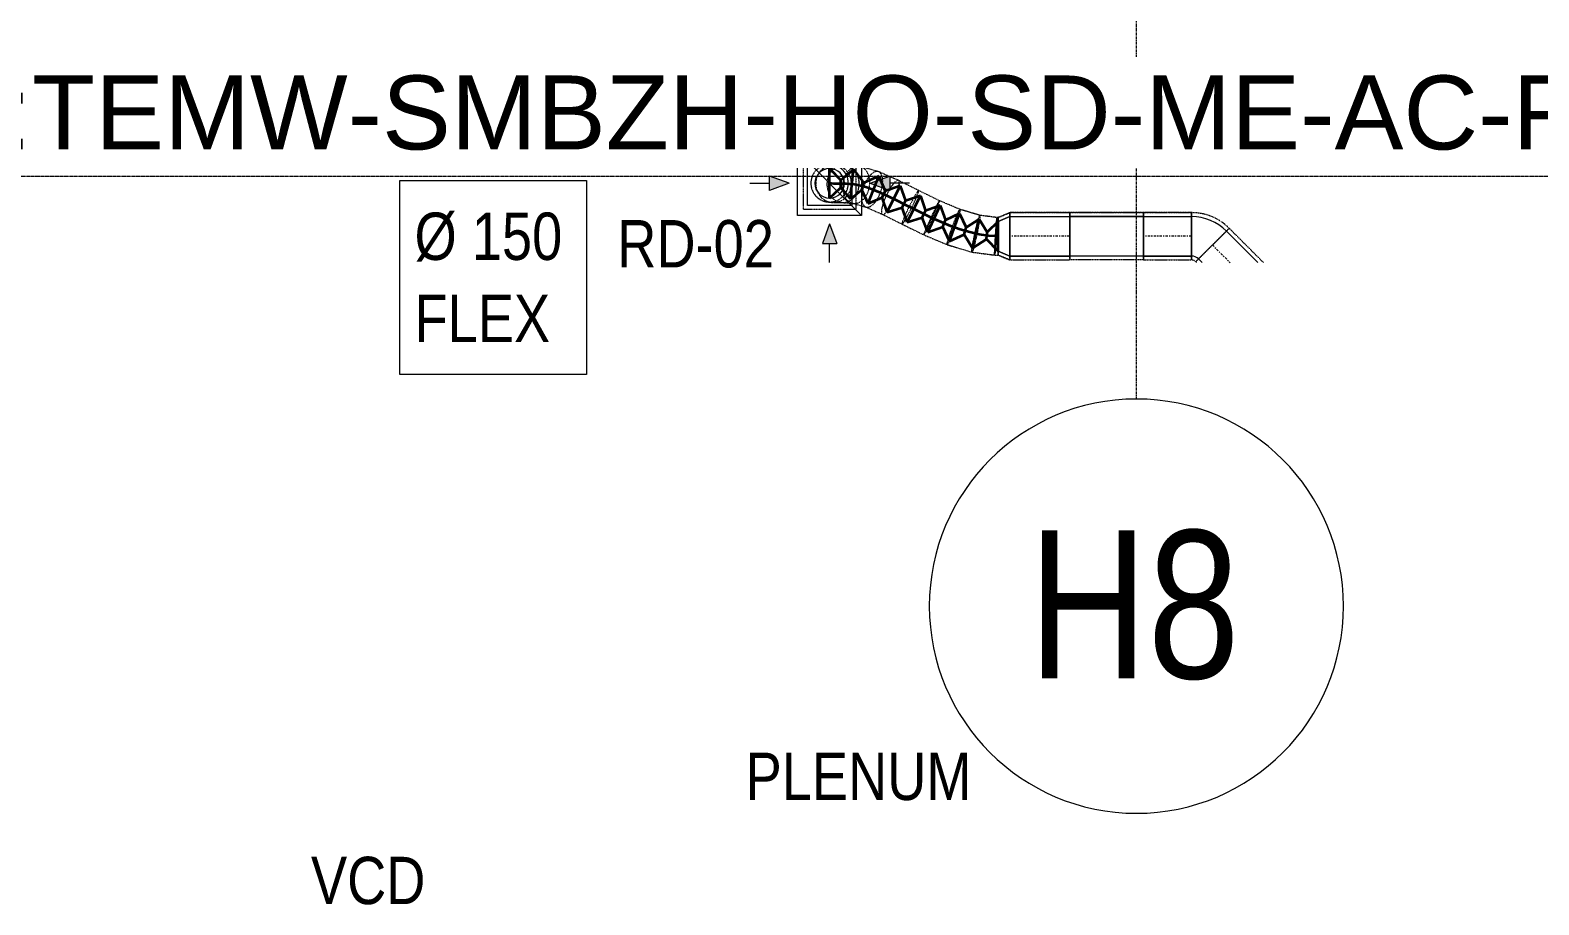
# Model space of a CAD drawing. Header units: inches. Extents: x -83664 to 20107, y -47222 to 19398.
# Drawn here: x -14582 to -6932, y -46668 to -42234 of the extents above; entities that cross this region are included whole.
import ezdxf

# ---------------------------------------------------------------- set-up
doc = ezdxf.new("R2010")
doc.units = ezdxf.units.IN
doc.header["$MEASUREMENT"] = 0
for name, pattern in [('AE7-LP-CENTER', [5.45, 3, -0.6, 1.25, -0.6]), ('Center', [29.999999, 12, -6, 6, -6]), ('Grid Line', [22.225, 12.7, -3.175, 3.175, -3.175]), ('Hidden 0_50', [1.0584, 0.5292, -0.5292])]:
    doc.linetypes.add(name, pattern=pattern)
for name, color, linetype, lineweight, true_color in [('A-ANNO-MATC', 1, 'AE7-LP-CENTER', 9, 0xff0000), ('G-ANNO-SYMB', 7, 'Continuous', 9, 0x0091c9), ('M-HVAC-DUCT', 7, 'Continuous', 9, 0xffe97f), ('M-HVAC-DUCT-PATT', 7, 'Continuous', 35, 0x007f00)]:
    doc.layers.add(name, color=color, linetype=linetype, lineweight=lineweight, true_color=true_color)
for name, color, linetype, lineweight in [('A-DETL-GENF', 7, 'Continuous', 9), ('G-ANNO-TEXT', 7, 'Continuous', 9), ('M-HVAC-CDFF', 7, 'Continuous', 9), ('M-HVAC-DUCT-CNTR', 7, 'Center', 9), ('S-GRID', 7, 'Continuous', 9), ('S-GRID-IDEN', 7, 'Continuous', 9)]:
    doc.layers.add(name, color=color, linetype=linetype, lineweight=lineweight)
doc.styles.add('Arial Narrow_21', font='ARIALN.TTF', dxfattribs={"height": 240})
doc.styles.add('Arial_10', font='arial.ttf', dxfattribs={"width": 0.8, "height": 750})
doc.styles.add('Arial_11', font='arial.ttf', dxfattribs={"height": 375})

# ---------------------------------------------------------------- blocks, each defined once
blk = doc.blocks.new('M_Rectangular Elbow - Radius - 0_75 W-7332031-FIRST FLOOR AC CONDITIONING LAYOUT - PART A')
at = {"layer": 'M-HVAC-DUCT', "color": 6, "true_color": 0xff00ff}
for p, q in [((-62.1, 100), (-62.1, -100)), ((-62.1, -100), (-62.1, 100)), ((-26.8, 114.6), (114.6, -26.8)), ((114.6, -26.8), (-26.8, 114.6))]:
    blk.add_line(p, q, dxfattribs=at)
for radius in [50, 50, 250, 250]:
    blk.add_arc((-62.1, 150), radius, 270, 315, dxfattribs=at)
blk = doc.blocks.new('GCE-AT-Return Air Rectangular Diffuser - 225x225-V51-FIRST FLOOR AC CONDITIONING LAYOUT - PART A')
at = {"layer": 'A-DETL-GENF', "true_color": 0xff00ff}
for points in [[(0, 205), (36.4, 305), (-36.4, 305)], [(-305, -36.4), (-205, 0), (-305, 36.4)], [(305, -36.4), (305, 36.4), (205, 0)], [(36.4, -305), (0, -205), (-36.4, -305)]]:
    blk.add_hatch(color=6, dxfattribs=at).paths.add_polyline_path(points)
at = {"layer": 'A-DETL-GENF', "color": 6, "true_color": 0xff00ff}
for p, q in [((0, 405), (0, 305)), ((0, 205), (-36.4, 305)), ((-36.4, 305), (36.4, 305)), ((0, 205), (36.4, 305)), ((-162.5, 162.5), (162.5, 162.5)), ((-162.5, -162.5), (-162.5, 162.5)), ((-162.5, 162.5), (162.5, -162.5)), ((162.5, 162.5), (162.5, -162.5)), ((-205, 0), (-305, 36.4)), ((-305, -36.4), (-305, 36.4)), ((205, 0), (305, 36.4)), ((305, 36.4), (305, -36.4)), ((405, 0), (305, 0)), ((-405, 0), (-305, 0)), ((-205, 0), (-305, -36.4)), ((205, 0), (305, -36.4)), ((162.5, -162.5), (-162.5, -162.5)), ((0, -205), (-36.4, -305)), ((0, -205), (36.4, -305)), ((-36.4, -305), (36.4, -305)), ((0, -401.8), (0, -305))]:
    blk.add_line(p, q, dxfattribs=at)
blk = doc.blocks.new('M_Rectangular to Round Transition - Angle - 45 Degree-7597623-FIRST FLOOR AC CONDITIONING LAYOUT - PART A')
at = {"layer": 'M-HVAC-DUCT', "color": 6, "true_color": 0xff00ff}
for p, q in [((128193.7, 55474.5), (128418.7, 55474.5)), ((128193.7, 55249.5), (128193.7, 55474.5)), ((128418.7, 55474.5), (128418.7, 55249.5)), ((128418.7, 55249.5), (128193.7, 55249.5))]:
    blk.add_line(p, q, dxfattribs=at)
for start, end in [(90, 180), (0, 90), (180, 270), (270, 0)]:
    blk.add_arc((128306.2, 55362), 75, start, end, dxfattribs=at)
blk = doc.blocks.new('M_Rectangular Transition - Length - Standard-9204758-FIRST FLOOR AC CONDITIONING LAYOUT - PART A')
at = {"layer": 'M-HVAC-DUCT', "color": 6, "true_color": 0xff00ff}
for p, q in [((0, 100), (0, -100)), ((0, 100), (375, 100)), ((0, 100), (375, 100)), ((0, -100), (0, 100)), ((375, -100), (375, 100)), ((375, 100), (375, -100)), ((0, -100), (375, -100)), ((375, -100), (0, -100))]:
    blk.add_line(p, q, dxfattribs=at)
blk = doc.blocks.new('M_Rectangular to Round Transition - Angle - 45 Degree-7692170-FIRST FLOOR AC CONDITIONING LAYOUT - PART A')
at = {"layer": 'M-HVAC-DUCT', "color": 6, "true_color": 0xff00ff}
for p, q in [((0, 100), (60.4, 75)), ((60.4, 75), (0, 100)), ((0, 100), (0, -100)), ((0, -100), (0, 100)), ((60.4, 0), (60.4, 75)), ((60.4, 0), (60.4, 75)), ((60.4, -75), (60.4, 0)), ((60.4, -75), (60.4, 0)), ((0, -100), (60.4, -75)), ((60.4, -75), (0, -100))]:
    blk.add_line(p, q, dxfattribs=at)
blk = doc.blocks.new('TEMW-SMBZ-HO-BM-HVAC-00002_rvt-1-FIRST FLOOR AC CONDITIONING LAYOUT - PART A')
at = {"layer": 'M-HVAC-DUCT', "color": 6, "linetype": 'Hidden 0_50', "true_color": 0xff00ff}
for p, q in [((140796.2, 55229.5), (140796.2, 55494.5)), ((140796.2, 55494.5), (141061.2, 55494.5)), ((141061.2, 55494.5), (141061.2, 55229.5)), ((140958.3, 55454.4), (140938.7, 55456.5)), ((140999, 55454.3), (140950.4, 55454.9)), ((141075.3, 55448.9), (141003.1, 55454.1)), ((141175.5, 55421.4), (141085.1, 55447.2)), ((141277.1, 55376.8), (141178.2, 55420.4)), ((141380.1, 55325.4), (141277.3, 55376.7)), ((141485.1, 55274), (141380.1, 55325.4)), ((140918.8, 55267.6), (140939.2, 55265.4)), ((140947.1, 55264.9), (140995.1, 55264.3)), ((140991, 55264.5), (141052, 55260.1)), ((141042.2, 55261.8), (141113.6, 55241.5)), ((141110.9, 55242.4), (141196.5, 55204.7)), ((141589.6, 55229.8), (141485.1, 55274)), ((141061.2, 55229.5), (140796.2, 55229.5)), ((141196.3, 55204.8), (141295.9, 55155.1)), ((141690.4, 55199.6), (141589.6, 55229.8)), ((141777.9, 55188.3), (141690.4, 55199.6)), ((141782.8, 55188.3), (141777.9, 55188.3)), ((141843.1, 55213.3), (141782.8, 55188.3)), ((141782.8, 55188.3), (141843.1, 55213.3)), ((141782.8, 54998.3), (141782.8, 55188.3)), ((141782.8, 54998.3), (141782.8, 55188.3)), ((141782.8, 55188.3), (141782.8, 55093.3)), ((141782.8, 55188.3), (141782.8, 55093.3)), ((141843.1, 55213.3), (141843.1, 54973.3)), ((141843.1, 54973.3), (141843.1, 55213.3)), ((142146, 55213.3), (141843.1, 55213.3)), ((141843.1, 55213.3), (142146, 55213.3)), ((141843.1, 55213.3), (141843.1, 54973.3)), ((141843.1, 54973.3), (141843.1, 55213.3)), ((142146, 55213.3), (142146, 54973.3)), ((142146, 54973.3), (142146, 55213.3)), ((142521, 55213.3), (142146, 55213.3)), ((142146, 55213.3), (142521, 55213.3)), ((142146, 55213.3), (142146, 54973.3)), ((142146, 54973.3), (142146, 55213.3)), ((142521, 55213.3), (142521, 54973.3)), ((142521, 54973.3), (142521, 55213.3)), ((142764, 55213.3), (142521, 55213.3)), ((142521, 55213.3), (142764, 55213.3)), ((142521, 54973.3), (142521, 55213.3)), ((142521, 55213.3), (142521, 54973.3)), ((142764, 55213.3), (142764, 54973.3)), ((142764, 54973.3), (142764, 55213.3)), ((142764, 55213.3), (142764, 54973.3)), ((142764, 54973.3), (142764, 55213.3)), ((141295.9, 55155.1), (141406.3, 55101)), ((141406.3, 55101), (141525.1, 55050.8)), ((141782.8, 55093.3), (141782.8, 54998.3)), ((141782.8, 55093.3), (141782.8, 54998.3)), ((142785.2, 54964.5), (142954.9, 55134.2)), ((142954.9, 55134.2), (142785.2, 54964.5)), ((142785.2, 54964.5), (142954.9, 55134.2)), ((142954.9, 55134.2), (142785.2, 54964.5)), ((143128.9, 54960.2), (142954.9, 55134.2)), ((143128.9, 54960.2), (142954.9, 55134.2)), ((141525.2, 55050.8), (141650.7, 55013.1)), ((141650.7, 55013.1), (141765.7, 54998.3)), ((141765.7, 54998.3), (141782.8, 54998.3)), ((141843.1, 54973.3), (141782.8, 54998.3)), ((141782.8, 54998.3), (141843.1, 54973.3)), ((141843.1, 54973.3), (142146, 54973.3)), ((141843.1, 54973.3), (142146, 54973.3)), ((142521, 54973.3), (142146, 54973.3)), ((142521, 54973.3), (142146, 54973.3)), ((142521, 54973.3), (142764, 54973.3)), ((142521, 54973.3), (142764, 54973.3)), ((142785.2, 54964.5), (142789.5, 54960.2)), ((142789.5, 54960.2), (142785.2, 54964.5))]:
    blk.add_line(p, q, dxfattribs=at)
at = {"layer": 'M-HVAC-DUCT', "color": 6, "true_color": 0xff00ff}
for p, q in [((141843.1, 54993.3), (141843.1, 55193.3)), ((141843.1, 55193.3), (141843.1, 54993.3)), ((141843.1, 55193.3), (142146, 55193.3)), ((141843.1, 55193.3), (142146, 55193.3)), ((142146, 54993.3), (142146, 55193.3)), ((142146, 55193.3), (142146, 54993.3)), ((142521, 54993.3), (142521, 55193.3)), ((142521, 55193.3), (142521, 54993.3)), ((142521, 55193.3), (142764, 55193.3)), ((142521, 55193.3), (142764, 55193.3)), ((142764, 54993.3), (142764, 55193.3)), ((142764, 55193.3), (142764, 54993.3)), ((142940.7, 55120.1), (142799.3, 54978.7)), ((142799.3, 54978.7), (142940.7, 55120.1)), ((142940.7, 55120.1), (143100.6, 54960.2)), ((143100.6, 54960.2), (142940.7, 55120.1)), ((142146, 54993.3), (141843.1, 54993.3)), ((141843.1, 54993.3), (142146, 54993.3)), ((142764, 54993.3), (142521, 54993.3)), ((142521, 54993.3), (142764, 54993.3)), ((142817.8, 54960.2), (142799.3, 54978.7)), ((142817.8, 54960.2), (142799.3, 54978.7))]:
    blk.add_line(p, q, dxfattribs=at)
at = {"layer": 'M-HVAC-DUCT', "color": 6, "linetype": 'Hidden 0_50', "true_color": 0xff00ff}
for centre, radius, start, end in [((140928.7, 55362), 95, 72.22011, 252.22011), ((140928.7, 55362), 95, 90, 180), ((140928.7, 55362), 95, 252.22011, 72.22011), ((140928.7, 55362), 95, 0, 90), ((140928.7, 55362), 95, 180, 270), ((140928.7, 55362), 95, 270, 0), ((142764, 54943.3), 270, 45, 90), ((142764, 54943.3), 270, 45, 90), ((142764, 54943.3), 30, 45, 90), ((142764, 54943.3), 30, 45, 90)]:
    blk.add_arc(centre, radius, start, end, dxfattribs=at)
for points in [[(140957.7, 55452.5), (140949.8, 55455), (140933.4, 55458), (140908.4, 55455.9), (140884.8, 55447.5), (140864.2, 55433.2), (140847.9, 55414.1), (140837.2, 55391.4), (140832.7, 55366.7), (140834.8, 55341.7), (140843.3, 55318.1), (140857.6, 55297.5), (140876.7, 55281.2), (140891.8, 55274.1), (140899.7, 55271.6)], [(140976.5, 55450.5), (140969, 55453), (140953.3, 55455.9), (140929.5, 55453.7), (140907, 55445.1), (140887.3, 55430.8), (140871.8, 55411.5), (140861.6, 55388.8), (140857.3, 55364.1), (140859.3, 55339.1), (140867.3, 55315.5), (140880.9, 55295), (140899.1, 55278.9), (140913.5, 55271.8), (140921.1, 55269.3)], [(140899.7, 55271.6), (140907.6, 55269), (140924.1, 55266.1), (140949.1, 55268.1), (140972.7, 55276.6), (140993.3, 55290.9), (141009.5, 55310), (141020.2, 55332.7), (141024.7, 55357.4), (141022.6, 55382.4), (141014.2, 55406), (140999.9, 55426.6), (140980.8, 55442.8), (140965.6, 55450), (140957.7, 55452.5)], [(141022.6, 55449.9), (141015.8, 55452.4), (141001.6, 55455.3), (140980.1, 55453.1), (140959.7, 55444.5), (140941.8, 55430), (140927.7, 55410.8), (140918.4, 55388.1), (140914.4, 55363.4), (140916, 55338.4), (140923.2, 55314.8), (140935.4, 55294.3), (140951.8, 55278.2), (140964.8, 55271.1), (140971.6, 55268.7)], [(140921.1, 55269.3), (140928.6, 55266.8), (140944.3, 55263.9), (140968.1, 55266.1), (140990.6, 55274.7), (141010.3, 55289.1), (141025.7, 55308.3), (141035.9, 55331), (141040.2, 55355.7), (141038.3, 55380.7), (141030.2, 55404.3), (141016.6, 55424.8), (140998.4, 55441), (140984, 55448), (140976.5, 55450.5)], [(140971.6, 55268.7), (140978.4, 55266.2), (140992.5, 55263.3), (141014.1, 55265.5), (141034.5, 55274.1), (141052.3, 55288.5), (141066.4, 55307.8), (141075.7, 55330.5), (141079.7, 55355.2), (141078.1, 55380.2), (141070.9, 55403.8), (141058.7, 55424.3), (141042.3, 55440.4), (141029.4, 55447.4), (141022.6, 55449.9)], [(141091.2, 55445), (141085.7, 55447.4), (141074.1, 55450.1), (141056, 55447.6), (141038.4, 55438.8), (141022.5, 55424.3), (141009.4, 55405), (141000, 55382.2), (140995, 55357.6), (140994.6, 55332.8), (140998.9, 55309.4), (141007.7, 55289.1), (141020.3, 55273.3), (141030.6, 55266.4), (141036.1, 55264)], [(141036.1, 55264), (141041.6, 55261.6), (141053.2, 55259), (141071.3, 55261.4), (141088.9, 55270.2), (141104.8, 55284.8), (141117.9, 55304.1), (141127.3, 55326.8), (141132.3, 55351.5), (141132.7, 55376.3), (141128.3, 55399.7), (141119.6, 55419.9), (141107, 55435.8), (141096.7, 55442.6), (141091.2, 55445)], [(141179.5, 55419.8), (141175.9, 55421.6), (141168.1, 55423.2), (141154.8, 55419.4), (141140.7, 55409.6), (141127, 55394.4), (141114.4, 55375), (141103.8, 55352.6), (141096.1, 55328.7), (141091.6, 55305), (141090.8, 55283.2), (141093.6, 55264.6), (141099.9, 55250.5), (141106.1, 55244.9), (141109.6, 55243)], [(141109.6, 55243), (141113.1, 55241.2), (141120.9, 55239.6), (141134.3, 55243.4), (141148.3, 55253.3), (141162.1, 55268.4), (141174.7, 55287.9), (141185.2, 55310.3), (141193, 55334.1), (141197.4, 55357.8), (141198.3, 55379.7), (141195.5, 55398.3), (141189.2, 55412.3), (141183, 55418), (141179.5, 55419.8)], [(141277.7, 55376.5), (141276, 55377.5), (141271.7, 55377.6), (141262.9, 55371.8), (141252.2, 55360.5), (141240.6, 55344.4), (141228.6, 55324.6), (141217.3, 55302.6), (141207.2, 55279.7), (141199.2, 55257.6), (141193.8, 55237.8), (141191.2, 55221.6), (141191.8, 55210), (141194.2, 55206), (141195.9, 55205)], [(141195.9, 55205), (141197.6, 55204), (141201.9, 55203.9), (141210.8, 55209.7), (141221.4, 55221.1), (141233.1, 55237.1), (141245, 55256.9), (141256.4, 55278.9), (141266.4, 55301.8), (141274.4, 55323.9), (141279.9, 55343.7), (141282.4, 55360), (141281.8, 55371.5), (141279.4, 55375.5), (141277.7, 55376.5)], [(141380.3, 55325.3), (141379.8, 55325.7), (141377.9, 55324.6), (141372.3, 55317.2), (141364.3, 55304.5), (141354.6, 55287.4), (141343.8, 55267.1), (141332.5, 55245), (141321.7, 55222.6), (141311.9, 55201.4), (141304, 55182.8), (141298.3, 55168.1), (141295.4, 55158.3), (141295.3, 55155.6), (141295.8, 55155.1)], [(141295.8, 55155.1), (141296.3, 55154.7), (141298.2, 55155.9), (141303.8, 55163.3), (141311.7, 55176), (141321.5, 55193), (141332.3, 55213.3), (141343.5, 55235.4), (141354.4, 55257.8), (141364.2, 55279.1), (141372.1, 55297.7), (141377.8, 55312.3), (141380.7, 55322.1), (141380.7, 55324.9), (141380.3, 55325.3)], [(141485.1, 55274), (141485.1, 55274), (141485.1, 55274), (141485.1, 55274)], [(141525.2, 55050.8), (141524.7, 55050.8), (141524.4, 55053), (141526.1, 55062.2), (141530, 55076.8), (141535.8, 55095.6), (141543, 55117.5), (141551.2, 55141), (141559.8, 55164.4), (141568.3, 55186.2), (141576, 55204.8), (141582.4, 55219.1), (141587.2, 55228), (141589, 55229.9), (141589.5, 55229.9)], [(141589.5, 55229.9), (141590.1, 55229.8), (141590.4, 55227.6), (141588.6, 55218.4), (141584.7, 55203.9), (141579, 55185), (141571.8, 55163.1), (141563.6, 55139.7), (141554.9, 55116.2), (141546.5, 55094.5), (141538.8, 55075.8), (141532.3, 55061.6), (141527.6, 55052.7), (141525.8, 55050.7), (141525.2, 55050.8)], [(141650.7, 55013.1), (141650.3, 55013.2), (141649.8, 55015.4), (141650.5, 55024.9), (141652.5, 55040), (141655.8, 55059.6), (141660.1, 55082.4), (141665.1, 55106.8), (141670.5, 55131.2), (141675.9, 55153.9), (141680.9, 55173.4), (141685.2, 55188.3), (141688.5, 55197.6), (141689.9, 55199.6), (141690.4, 55199.6)], [(141690.4, 55199.6), (141690.8, 55199.6), (141691.3, 55197.3), (141690.6, 55187.8), (141688.6, 55172.7), (141685.3, 55153.1), (141681, 55130.3), (141676, 55105.9), (141670.6, 55081.5), (141665.2, 55058.8), (141660.2, 55039.4), (141655.9, 55024.5), (141652.6, 55015.2), (141651.2, 55013.1), (141650.7, 55013.1)], [(141765.7, 54998.3), (141765.6, 54998.3), (141765.4, 55000.5), (141765.5, 55010.1), (141766.1, 55025.4), (141767, 55045.3), (141768.3, 55068.5), (141769.8, 55093.3), (141771.5, 55118.2), (141773.2, 55141.4), (141774.8, 55161.3), (141776.2, 55176.5), (141777.2, 55186.1), (141777.7, 55188.3), (141777.9, 55188.3)], [(141777.9, 55188.3), (141778.1, 55188.3), (141778.3, 55186.1), (141778.1, 55176.5), (141777.6, 55161.3), (141776.6, 55141.4), (141775.3, 55118.2), (141773.8, 55093.3), (141772.1, 55068.5), (141770.4, 55045.3), (141768.9, 55025.4), (141767.5, 55010.1), (141766.4, 55000.5), (141765.9, 54998.3), (141765.7, 54998.3)], [(141406.4, 55101), (141406.3, 55101), (141406.3, 55101), (141406.3, 55101)]]:
    blk.add_open_spline(points, degree=3, dxfattribs=at)
for points in [[(141406.3, 55101), (141406.2, 55101.1), (141406.7, 55103), (141409.9, 55111.3), (141415.7, 55125.1), (141423.5, 55143.1), (141432.8, 55164.1), (141443.1, 55186.7), (141453.5, 55209.4), (141463.3, 55230.5), (141472, 55248.8), (141478.9, 55262.9), (141483.5, 55271.8), (141484.9, 55273.9), (141485.1, 55274)], [(141485.1, 55274), (141485.3, 55273.9), (141484.8, 55272), (141481.5, 55263.7), (141475.7, 55249.9), (141467.9, 55232), (141458.6, 55210.9), (141448.4, 55188.3), (141438, 55165.7), (141428.1, 55144.5), (141419.4, 55126.2), (141412.6, 55112.2), (141407.9, 55103.2), (141406.6, 55101.1), (141406.4, 55101)]]:
    blk.add_open_spline(points, degree=3, knots=[0.0063133, 0.0063133, 0.0063133, 0.0063133, 0.0833333, 0.1666667, 0.25, 0.3333333, 0.4166667, 0.5, 0.5833333, 0.6666667, 0.75, 0.8333333, 0.9166667, 1, 1, 1, 1], dxfattribs=at)
at = {"layer": 'M-HVAC-DUCT-CNTR', "color": 6, "true_color": 0xff00ff}
for p, q in [((142146, 55093.3), (141843.1, 55093.3)), ((142764, 55093.3), (142521, 55093.3)), ((142870, 55049.4), (142959.2, 54960.2))]:
    blk.add_line(p, q, dxfattribs=at)
at = {"layer": 'M-HVAC-DUCT-CNTR', "color": 6, "linetype": 'Continuous', "lineweight": 35, "true_color": 0xff00ff}
blk.add_open_spline([(141782.8, 55093.3), (141531.5, 55093.3), (141179.1, 55373.1), (140962.7, 55356.4), (140928.7, 55362), (140928.7, 55362)], degree=3, knots=[0, 0, 0, 0, 2.47351, 3.138982, 3.639071, 3.639071, 3.639071, 3.639071], dxfattribs=at)
at = {"layer": 'M-HVAC-DUCT-PATT', "color": 6, "true_color": 0xff00ff}
for p, q in [((140928.7, 55287), (140928.7, 55437)), ((140928.7, 55437), (140985.6, 55377.2)), ((141049.1, 55432), (140985.6, 55377.2)), ((141034.6, 55282.7), (141049.1, 55432)), ((141034.6, 55282.7), (141049.1, 55432)), ((141049.1, 55432), (141102.6, 55364.3)), ((141178.4, 55398.7), (141102.6, 55364.3)), ((141123.7, 55259.1), (141178.4, 55398.7)), ((141123.7, 55259.1), (141178.4, 55398.7)), ((141178.4, 55398.7), (141211, 55322.8)), ((140928.7, 55287), (140985.9, 55340.5)), ((140985.9, 55340.5), (140985.6, 55377.2)), ((141034.6, 55282.7), (140985.9, 55340.5)), ((141034.6, 55282.7), (141092.8, 55328.9)), ((141092.8, 55328.9), (141102.6, 55364.3)), ((141123.7, 55259.1), (141092.8, 55328.9)), ((141195.7, 55289.4), (141211, 55322.8)), ((141287.3, 55349.6), (141211, 55322.8)), ((141221.2, 55215), (141287.3, 55349.6)), ((141221.2, 55215), (141287.3, 55349.6)), ((141287.3, 55349.6), (141313.3, 55272.9)), ((141123.7, 55259.1), (141195.7, 55289.4)), ((141221.2, 55215), (141195.7, 55289.4)), ((141221.2, 55215), (141296.8, 55240.1)), ((141296.8, 55240.1), (141313.3, 55272.9)), ((141321.8, 55164.4), (141296.8, 55240.1)), ((141389.1, 55298.5), (141313.3, 55272.9)), ((141321.8, 55164.4), (141389.1, 55298.5)), ((141321.8, 55164.4), (141389.1, 55298.5)), ((141389.1, 55298.5), (141414.4, 55222.4)), ((141488.6, 55250.3), (141414.4, 55222.4)), ((141426.1, 55113.9), (141488.6, 55250.3)), ((141426.1, 55113.9), (141488.6, 55250.3)), ((141488.6, 55250.3), (141516.5, 55175.8)), ((141321.8, 55164.4), (141398.4, 55189.3)), ((141398.4, 55189.3), (141414.4, 55222.4)), ((141426.1, 55113.9), (141398.4, 55189.3)), ((141502.4, 55141.9), (141516.5, 55175.8)), ((141587.8, 55209), (141516.5, 55175.8)), ((141536, 55068.3), (141587.8, 55209)), ((141536, 55068.3), (141587.8, 55209)), ((141587.8, 55209), (141621.1, 55137.9)), ((141687.7, 55179.4), (141621.1, 55137.9)), ((141653.2, 55033.4), (141687.7, 55179.4)), ((141653.2, 55033.4), (141687.7, 55179.4)), ((141687.7, 55179.4), (141728.3, 55114.7)), ((141782.8, 55168.3), (141728.3, 55114.7)), ((141782.8, 55018.3), (141782.8, 55168.3)), ((141782.8, 55018.3), (141782.8, 55168.3)), ((141426.1, 55113.9), (141502.4, 55141.9)), ((141536, 55068.3), (141502.4, 55141.9)), ((141536, 55068.3), (141610.8, 55102.6)), ((141610.8, 55102.6), (141621.1, 55137.9)), ((141653.2, 55033.4), (141610.8, 55102.6)), ((141724.8, 55078.1), (141728.3, 55114.7)), ((141653.2, 55033.4), (141724.8, 55078.1)), ((141782.8, 55018.3), (141724.8, 55078.1))]:
    blk.add_line(p, q, dxfattribs=at)
at = {"layer": 'M-HVAC-CDFF', "color": 6, "linetype": 'Hidden 0_50', "lineweight": 9, "true_color": 0xff00ff}
blk.add_blockref('GCE-AT-Return Air Rectangular Diffuser - 225x225-V51-FIRST FLOOR AC CONDITIONING LAYOUT - PART A', (140928.7, 55362), dxfattribs=at)
at = {"layer": 'M-HVAC-DUCT', "color": 6, "linetype": 'Hidden 0_50', "lineweight": 9, "true_color": 0xff00ff}
blk.add_blockref('M_Rectangular to Round Transition - Angle - 45 Degree-7597623-FIRST FLOOR AC CONDITIONING LAYOUT - PART A', (12622.5, 0), dxfattribs=at)
for name, p, rotation in [('M_Rectangular Elbow - Radius - 0_75 W-7332031-FIRST FLOOR AC CONDITIONING LAYOUT - PART A', (142826.1, 55093.3), 135), ('M_Rectangular to Round Transition - Angle - 45 Degree-7692170-FIRST FLOOR AC CONDITIONING LAYOUT - PART A', (141843.1, 55093.3), 180), ('M_Rectangular Transition - Length - Standard-9204758-FIRST FLOOR AC CONDITIONING LAYOUT - PART A', (142521, 55093.3), 180)]:
    blk.add_blockref(name, p, dxfattribs=dict(at, rotation=rotation))
blk = doc.blocks.new('TEMW-SMBZ-HO-BM-HVAC-00002_rvt-2-FIRST FLOOR AC CONDITIONING LAYOUT - PART A')
at = {"layer": 'M-HVAC-DUCT', "color": 6, "linetype": 'Hidden 0_50', "true_color": 0xff00ff}
for p, q in [((140796.2, 55229.5), (140796.2, 55494.5)), ((140796.2, 55494.5), (141061.2, 55494.5)), ((141061.2, 55494.5), (141061.2, 55229.5)), ((140958.3, 55454.4), (140938.7, 55456.5)), ((140999, 55454.3), (140950.4, 55454.9)), ((141075.3, 55448.9), (141003.1, 55454.1)), ((141175.5, 55421.4), (141085.1, 55447.2)), ((141277.1, 55376.8), (141178.2, 55420.4)), ((141380.1, 55325.4), (141277.3, 55376.7)), ((141485.1, 55274), (141380.1, 55325.4)), ((140918.8, 55267.6), (140939.2, 55265.4)), ((140947.1, 55264.9), (140995.1, 55264.3)), ((140991, 55264.5), (141052, 55260.1)), ((141042.2, 55261.8), (141113.6, 55241.5)), ((141110.9, 55242.4), (141196.5, 55204.7)), ((141589.6, 55229.8), (141485.1, 55274)), ((141061.2, 55229.5), (140796.2, 55229.5)), ((141196.3, 55204.8), (141295.9, 55155.1)), ((141690.4, 55199.6), (141589.6, 55229.8)), ((141777.9, 55188.3), (141690.4, 55199.6)), ((141782.8, 55188.3), (141777.9, 55188.3)), ((141843.1, 55213.3), (141782.8, 55188.3)), ((141782.8, 55188.3), (141843.1, 55213.3)), ((141782.8, 54998.3), (141782.8, 55188.3)), ((141782.8, 54998.3), (141782.8, 55188.3)), ((141782.8, 55188.3), (141782.8, 55093.3)), ((141782.8, 55188.3), (141782.8, 55093.3)), ((141843.1, 55213.3), (141843.1, 54973.3)), ((141843.1, 54973.3), (141843.1, 55213.3)), ((142146, 55213.3), (141843.1, 55213.3)), ((141843.1, 55213.3), (142146, 55213.3)), ((141843.1, 55213.3), (141843.1, 54973.3)), ((141843.1, 54973.3), (141843.1, 55213.3)), ((142146, 55213.3), (142146, 54973.3)), ((142146, 54973.3), (142146, 55213.3)), ((142521, 55213.3), (142146, 55213.3)), ((142146, 55213.3), (142521, 55213.3)), ((142146, 55213.3), (142146, 54973.3)), ((142146, 54973.3), (142146, 55213.3)), ((142521, 55213.3), (142521, 54973.3)), ((142521, 54973.3), (142521, 55213.3)), ((142764, 55213.3), (142521, 55213.3)), ((142521, 55213.3), (142764, 55213.3)), ((142521, 54973.3), (142521, 55213.3)), ((142521, 55213.3), (142521, 54973.3)), ((142764, 55213.3), (142764, 54973.3)), ((142764, 54973.3), (142764, 55213.3)), ((142764, 55213.3), (142764, 54973.3)), ((142764, 54973.3), (142764, 55213.3)), ((141295.9, 55155.1), (141406.3, 55101)), ((141406.3, 55101), (141525.1, 55050.8)), ((141782.8, 55093.3), (141782.8, 54998.3)), ((141782.8, 55093.3), (141782.8, 54998.3)), ((142785.2, 54964.5), (142954.9, 55134.2)), ((142954.9, 55134.2), (142785.2, 54964.5)), ((142785.2, 54964.5), (142954.9, 55134.2)), ((142954.9, 55134.2), (142785.2, 54964.5)), ((143128.9, 54960.2), (142954.9, 55134.2)), ((143128.9, 54960.2), (142954.9, 55134.2)), ((141525.2, 55050.8), (141650.7, 55013.1)), ((141650.7, 55013.1), (141765.7, 54998.3)), ((141765.7, 54998.3), (141782.8, 54998.3)), ((141843.1, 54973.3), (141782.8, 54998.3)), ((141782.8, 54998.3), (141843.1, 54973.3)), ((141843.1, 54973.3), (142146, 54973.3)), ((141843.1, 54973.3), (142146, 54973.3)), ((142521, 54973.3), (142146, 54973.3)), ((142521, 54973.3), (142146, 54973.3)), ((142521, 54973.3), (142764, 54973.3)), ((142521, 54973.3), (142764, 54973.3)), ((142785.2, 54964.5), (142789.5, 54960.2)), ((142789.5, 54960.2), (142785.2, 54964.5))]:
    blk.add_line(p, q, dxfattribs=at)
at = {"layer": 'M-HVAC-DUCT', "color": 6, "true_color": 0xff00ff}
for p, q in [((141843.1, 54993.3), (141843.1, 55193.3)), ((141843.1, 55193.3), (141843.1, 54993.3)), ((141843.1, 55193.3), (142146, 55193.3)), ((141843.1, 55193.3), (142146, 55193.3)), ((142146, 54993.3), (142146, 55193.3)), ((142146, 55193.3), (142146, 54993.3)), ((142521, 54993.3), (142521, 55193.3)), ((142521, 55193.3), (142521, 54993.3)), ((142521, 55193.3), (142764, 55193.3)), ((142521, 55193.3), (142764, 55193.3)), ((142764, 54993.3), (142764, 55193.3)), ((142764, 55193.3), (142764, 54993.3)), ((142940.7, 55120.1), (142799.3, 54978.7)), ((142799.3, 54978.7), (142940.7, 55120.1)), ((142940.7, 55120.1), (143100.6, 54960.2)), ((143100.6, 54960.2), (142940.7, 55120.1)), ((142146, 54993.3), (141843.1, 54993.3)), ((141843.1, 54993.3), (142146, 54993.3)), ((142764, 54993.3), (142521, 54993.3)), ((142521, 54993.3), (142764, 54993.3)), ((142817.8, 54960.2), (142799.3, 54978.7)), ((142817.8, 54960.2), (142799.3, 54978.7))]:
    blk.add_line(p, q, dxfattribs=at)
at = {"layer": 'M-HVAC-DUCT', "color": 6, "linetype": 'Hidden 0_50', "true_color": 0xff00ff}
for centre, radius, start, end in [((140928.7, 55362), 95, 72.22011, 252.22011), ((140928.7, 55362), 95, 90, 180), ((140928.7, 55362), 95, 252.22011, 72.22011), ((140928.7, 55362), 95, 0, 90), ((140928.7, 55362), 95, 180, 270), ((140928.7, 55362), 95, 270, 0), ((142764, 54943.3), 270, 45, 90), ((142764, 54943.3), 270, 45, 90), ((142764, 54943.3), 30, 45, 90), ((142764, 54943.3), 30, 45, 90)]:
    blk.add_arc(centre, radius, start, end, dxfattribs=at)
for points in [[(140957.7, 55452.5), (140949.8, 55455), (140933.4, 55458), (140908.4, 55455.9), (140884.8, 55447.5), (140864.2, 55433.2), (140847.9, 55414.1), (140837.2, 55391.4), (140832.7, 55366.7), (140834.8, 55341.7), (140843.3, 55318.1), (140857.6, 55297.5), (140876.7, 55281.2), (140891.8, 55274.1), (140899.7, 55271.6)], [(140976.5, 55450.5), (140969, 55453), (140953.3, 55455.9), (140929.5, 55453.7), (140907, 55445.1), (140887.3, 55430.8), (140871.8, 55411.5), (140861.6, 55388.8), (140857.3, 55364.1), (140859.3, 55339.1), (140867.3, 55315.5), (140880.9, 55295), (140899.1, 55278.9), (140913.5, 55271.8), (140921.1, 55269.3)], [(140899.7, 55271.6), (140907.6, 55269), (140924.1, 55266.1), (140949.1, 55268.1), (140972.7, 55276.6), (140993.3, 55290.9), (141009.5, 55310), (141020.2, 55332.7), (141024.7, 55357.4), (141022.6, 55382.4), (141014.2, 55406), (140999.9, 55426.6), (140980.8, 55442.8), (140965.6, 55450), (140957.7, 55452.5)], [(141022.6, 55449.9), (141015.8, 55452.4), (141001.6, 55455.3), (140980.1, 55453.1), (140959.7, 55444.5), (140941.8, 55430), (140927.7, 55410.8), (140918.4, 55388.1), (140914.4, 55363.4), (140916, 55338.4), (140923.2, 55314.8), (140935.4, 55294.3), (140951.8, 55278.2), (140964.8, 55271.1), (140971.6, 55268.7)], [(140921.1, 55269.3), (140928.6, 55266.8), (140944.3, 55263.9), (140968.1, 55266.1), (140990.6, 55274.7), (141010.3, 55289.1), (141025.7, 55308.3), (141035.9, 55331), (141040.2, 55355.7), (141038.3, 55380.7), (141030.2, 55404.3), (141016.6, 55424.8), (140998.4, 55441), (140984, 55448), (140976.5, 55450.5)], [(140971.6, 55268.7), (140978.4, 55266.2), (140992.5, 55263.3), (141014.1, 55265.5), (141034.5, 55274.1), (141052.3, 55288.5), (141066.4, 55307.8), (141075.7, 55330.5), (141079.7, 55355.2), (141078.1, 55380.2), (141070.9, 55403.8), (141058.7, 55424.3), (141042.3, 55440.4), (141029.4, 55447.4), (141022.6, 55449.9)], [(141091.2, 55445), (141085.7, 55447.4), (141074.1, 55450.1), (141056, 55447.6), (141038.4, 55438.8), (141022.5, 55424.3), (141009.4, 55405), (141000, 55382.2), (140995, 55357.6), (140994.6, 55332.8), (140998.9, 55309.4), (141007.7, 55289.1), (141020.3, 55273.3), (141030.6, 55266.4), (141036.1, 55264)], [(141036.1, 55264), (141041.6, 55261.6), (141053.2, 55259), (141071.3, 55261.4), (141088.9, 55270.2), (141104.8, 55284.8), (141117.9, 55304.1), (141127.3, 55326.8), (141132.3, 55351.5), (141132.7, 55376.3), (141128.3, 55399.7), (141119.6, 55419.9), (141107, 55435.8), (141096.7, 55442.6), (141091.2, 55445)], [(141179.5, 55419.8), (141175.9, 55421.6), (141168.1, 55423.2), (141154.8, 55419.4), (141140.7, 55409.6), (141127, 55394.4), (141114.4, 55375), (141103.8, 55352.6), (141096.1, 55328.7), (141091.6, 55305), (141090.8, 55283.2), (141093.6, 55264.6), (141099.9, 55250.5), (141106.1, 55244.9), (141109.6, 55243)], [(141109.6, 55243), (141113.1, 55241.2), (141120.9, 55239.6), (141134.3, 55243.4), (141148.3, 55253.3), (141162.1, 55268.4), (141174.7, 55287.9), (141185.2, 55310.3), (141193, 55334.1), (141197.4, 55357.8), (141198.3, 55379.7), (141195.5, 55398.3), (141189.2, 55412.3), (141183, 55418), (141179.5, 55419.8)], [(141277.7, 55376.5), (141276, 55377.5), (141271.7, 55377.6), (141262.9, 55371.8), (141252.2, 55360.5), (141240.6, 55344.4), (141228.6, 55324.6), (141217.3, 55302.6), (141207.2, 55279.7), (141199.2, 55257.6), (141193.8, 55237.8), (141191.2, 55221.6), (141191.8, 55210), (141194.2, 55206), (141195.9, 55205)], [(141195.9, 55205), (141197.6, 55204), (141201.9, 55203.9), (141210.8, 55209.7), (141221.4, 55221.1), (141233.1, 55237.1), (141245, 55256.9), (141256.4, 55278.9), (141266.4, 55301.8), (141274.4, 55323.9), (141279.9, 55343.7), (141282.4, 55360), (141281.8, 55371.5), (141279.4, 55375.5), (141277.7, 55376.5)], [(141380.3, 55325.3), (141379.8, 55325.7), (141377.9, 55324.6), (141372.3, 55317.2), (141364.3, 55304.5), (141354.6, 55287.4), (141343.8, 55267.1), (141332.5, 55245), (141321.7, 55222.6), (141311.9, 55201.4), (141304, 55182.8), (141298.3, 55168.1), (141295.4, 55158.3), (141295.3, 55155.6), (141295.8, 55155.1)], [(141295.8, 55155.1), (141296.3, 55154.7), (141298.2, 55155.9), (141303.8, 55163.3), (141311.7, 55176), (141321.5, 55193), (141332.3, 55213.3), (141343.5, 55235.4), (141354.4, 55257.8), (141364.2, 55279.1), (141372.1, 55297.7), (141377.8, 55312.3), (141380.7, 55322.1), (141380.7, 55324.9), (141380.3, 55325.3)], [(141485.1, 55274), (141485.1, 55274), (141485.1, 55274), (141485.1, 55274)], [(141525.2, 55050.8), (141524.7, 55050.8), (141524.4, 55053), (141526.1, 55062.2), (141530, 55076.8), (141535.8, 55095.6), (141543, 55117.5), (141551.2, 55141), (141559.8, 55164.4), (141568.3, 55186.2), (141576, 55204.8), (141582.4, 55219.1), (141587.2, 55228), (141589, 55229.9), (141589.5, 55229.9)], [(141589.5, 55229.9), (141590.1, 55229.8), (141590.4, 55227.6), (141588.6, 55218.4), (141584.7, 55203.9), (141579, 55185), (141571.8, 55163.1), (141563.6, 55139.7), (141554.9, 55116.2), (141546.5, 55094.5), (141538.8, 55075.8), (141532.3, 55061.6), (141527.6, 55052.7), (141525.8, 55050.7), (141525.2, 55050.8)], [(141650.7, 55013.1), (141650.3, 55013.2), (141649.8, 55015.4), (141650.5, 55024.9), (141652.5, 55040), (141655.8, 55059.6), (141660.1, 55082.4), (141665.1, 55106.8), (141670.5, 55131.2), (141675.9, 55153.9), (141680.9, 55173.4), (141685.2, 55188.3), (141688.5, 55197.6), (141689.9, 55199.6), (141690.4, 55199.6)], [(141690.4, 55199.6), (141690.8, 55199.6), (141691.3, 55197.3), (141690.6, 55187.8), (141688.6, 55172.7), (141685.3, 55153.1), (141681, 55130.3), (141676, 55105.9), (141670.6, 55081.5), (141665.2, 55058.8), (141660.2, 55039.4), (141655.9, 55024.5), (141652.6, 55015.2), (141651.2, 55013.1), (141650.7, 55013.1)], [(141765.7, 54998.3), (141765.6, 54998.3), (141765.4, 55000.5), (141765.5, 55010.1), (141766.1, 55025.4), (141767, 55045.3), (141768.3, 55068.5), (141769.8, 55093.3), (141771.5, 55118.2), (141773.2, 55141.4), (141774.8, 55161.3), (141776.2, 55176.5), (141777.2, 55186.1), (141777.7, 55188.3), (141777.9, 55188.3)], [(141777.9, 55188.3), (141778.1, 55188.3), (141778.3, 55186.1), (141778.1, 55176.5), (141777.6, 55161.3), (141776.6, 55141.4), (141775.3, 55118.2), (141773.8, 55093.3), (141772.1, 55068.5), (141770.4, 55045.3), (141768.9, 55025.4), (141767.5, 55010.1), (141766.4, 55000.5), (141765.9, 54998.3), (141765.7, 54998.3)], [(141406.4, 55101), (141406.3, 55101), (141406.3, 55101), (141406.3, 55101)]]:
    blk.add_open_spline(points, degree=3, dxfattribs=at)
for points in [[(141406.3, 55101), (141406.2, 55101.1), (141406.7, 55103), (141409.9, 55111.3), (141415.7, 55125.1), (141423.5, 55143.1), (141432.8, 55164.1), (141443.1, 55186.7), (141453.5, 55209.4), (141463.3, 55230.5), (141472, 55248.8), (141478.9, 55262.9), (141483.5, 55271.8), (141484.9, 55273.9), (141485.1, 55274)], [(141485.1, 55274), (141485.3, 55273.9), (141484.8, 55272), (141481.5, 55263.7), (141475.7, 55249.9), (141467.9, 55232), (141458.6, 55210.9), (141448.4, 55188.3), (141438, 55165.7), (141428.1, 55144.5), (141419.4, 55126.2), (141412.6, 55112.2), (141407.9, 55103.2), (141406.6, 55101.1), (141406.4, 55101)]]:
    blk.add_open_spline(points, degree=3, knots=[0.0063133, 0.0063133, 0.0063133, 0.0063133, 0.0833333, 0.1666667, 0.25, 0.3333333, 0.4166667, 0.5, 0.5833333, 0.6666667, 0.75, 0.8333333, 0.9166667, 1, 1, 1, 1], dxfattribs=at)
at = {"layer": 'M-HVAC-DUCT-CNTR', "color": 6, "true_color": 0xff00ff}
for p, q in [((142146, 55093.3), (141843.1, 55093.3)), ((142764, 55093.3), (142521, 55093.3)), ((142870, 55049.4), (142959.2, 54960.2))]:
    blk.add_line(p, q, dxfattribs=at)
at = {"layer": 'M-HVAC-DUCT-CNTR', "color": 6, "linetype": 'Continuous', "lineweight": 35, "true_color": 0xff00ff}
blk.add_open_spline([(141782.8, 55093.3), (141531.5, 55093.3), (141179.1, 55373.1), (140962.7, 55356.4), (140928.7, 55362), (140928.7, 55362)], degree=3, knots=[0, 0, 0, 0, 2.47351, 3.138982, 3.639071, 3.639071, 3.639071, 3.639071], dxfattribs=at)
at = {"layer": 'M-HVAC-DUCT-PATT', "color": 6, "true_color": 0xff00ff}
for p, q in [((140928.7, 55287), (140928.7, 55437)), ((140928.7, 55437), (140985.6, 55377.2)), ((141049.1, 55432), (140985.6, 55377.2)), ((141034.6, 55282.7), (141049.1, 55432)), ((141034.6, 55282.7), (141049.1, 55432)), ((141049.1, 55432), (141102.6, 55364.3)), ((141178.4, 55398.7), (141102.6, 55364.3)), ((141123.7, 55259.1), (141178.4, 55398.7)), ((141123.7, 55259.1), (141178.4, 55398.7)), ((141178.4, 55398.7), (141211, 55322.8)), ((140928.7, 55287), (140985.9, 55340.5)), ((140985.9, 55340.5), (140985.6, 55377.2)), ((141034.6, 55282.7), (140985.9, 55340.5)), ((141034.6, 55282.7), (141092.8, 55328.9)), ((141092.8, 55328.9), (141102.6, 55364.3)), ((141123.7, 55259.1), (141092.8, 55328.9)), ((141195.7, 55289.4), (141211, 55322.8)), ((141287.3, 55349.6), (141211, 55322.8)), ((141221.2, 55215), (141287.3, 55349.6)), ((141221.2, 55215), (141287.3, 55349.6)), ((141287.3, 55349.6), (141313.3, 55272.9)), ((141123.7, 55259.1), (141195.7, 55289.4)), ((141221.2, 55215), (141195.7, 55289.4)), ((141221.2, 55215), (141296.8, 55240.1)), ((141296.8, 55240.1), (141313.3, 55272.9)), ((141321.8, 55164.4), (141296.8, 55240.1)), ((141389.1, 55298.5), (141313.3, 55272.9)), ((141321.8, 55164.4), (141389.1, 55298.5)), ((141321.8, 55164.4), (141389.1, 55298.5)), ((141389.1, 55298.5), (141414.4, 55222.4)), ((141488.6, 55250.3), (141414.4, 55222.4)), ((141426.1, 55113.9), (141488.6, 55250.3)), ((141426.1, 55113.9), (141488.6, 55250.3)), ((141488.6, 55250.3), (141516.5, 55175.8)), ((141321.8, 55164.4), (141398.4, 55189.3)), ((141398.4, 55189.3), (141414.4, 55222.4)), ((141426.1, 55113.9), (141398.4, 55189.3)), ((141502.4, 55141.9), (141516.5, 55175.8)), ((141587.8, 55209), (141516.5, 55175.8)), ((141536, 55068.3), (141587.8, 55209)), ((141536, 55068.3), (141587.8, 55209)), ((141587.8, 55209), (141621.1, 55137.9)), ((141687.7, 55179.4), (141621.1, 55137.9)), ((141653.2, 55033.4), (141687.7, 55179.4)), ((141653.2, 55033.4), (141687.7, 55179.4)), ((141687.7, 55179.4), (141728.3, 55114.7)), ((141782.8, 55168.3), (141728.3, 55114.7)), ((141782.8, 55018.3), (141782.8, 55168.3)), ((141782.8, 55018.3), (141782.8, 55168.3)), ((141426.1, 55113.9), (141502.4, 55141.9)), ((141536, 55068.3), (141502.4, 55141.9)), ((141536, 55068.3), (141610.8, 55102.6)), ((141610.8, 55102.6), (141621.1, 55137.9)), ((141653.2, 55033.4), (141610.8, 55102.6)), ((141724.8, 55078.1), (141728.3, 55114.7)), ((141653.2, 55033.4), (141724.8, 55078.1)), ((141782.8, 55018.3), (141724.8, 55078.1))]:
    blk.add_line(p, q, dxfattribs=at)
at = {"layer": 'M-HVAC-CDFF', "color": 6, "linetype": 'Hidden 0_50', "lineweight": 9, "true_color": 0xff00ff}
blk.add_blockref('GCE-AT-Return Air Rectangular Diffuser - 225x225-V51-FIRST FLOOR AC CONDITIONING LAYOUT - PART A', (140928.7, 55362), dxfattribs=at)
at = {"layer": 'M-HVAC-DUCT', "color": 6, "linetype": 'Hidden 0_50', "lineweight": 9, "true_color": 0xff00ff}
blk.add_blockref('M_Rectangular to Round Transition - Angle - 45 Degree-7597623-FIRST FLOOR AC CONDITIONING LAYOUT - PART A', (12622.5, 0), dxfattribs=at)
for name, p, rotation in [('M_Rectangular Elbow - Radius - 0_75 W-7332031-FIRST FLOOR AC CONDITIONING LAYOUT - PART A', (142826.1, 55093.3), 135), ('M_Rectangular to Round Transition - Angle - 45 Degree-7692170-FIRST FLOOR AC CONDITIONING LAYOUT - PART A', (141843.1, 55093.3), 180), ('M_Rectangular Transition - Length - Standard-9204758-FIRST FLOOR AC CONDITIONING LAYOUT - PART A', (142521, 55093.3), 180)]:
    blk.add_blockref(name, p, dxfattribs=dict(at, rotation=rotation))
blk = doc.blocks.new('Grid - Grid Head-AE7-24584-FIRST FLOOR AC CONDITIONING LAYOUT - PART A')
at = {"layer": 'S-GRID-IDEN', "color": 9, "true_color": 0xbbbbbb}
for start, end in [(360, 180), (180, 360)]:
    blk.add_arc((0, 0), 7, start, end, dxfattribs=at)

msp = doc.modelspace()

# ---------------------------------------------------------------- linework, layer by layer
at = {"layer": 'A-ANNO-MATC'}
msp.add_line((-79564.5, -42973.2), (20076.9, -42973.2), dxfattribs=at)
at = {"layer": 'G-ANNO-TEXT', "flags": 128}
msp.add_lwpolyline([(-12707.7, -42996.2), (-11760.5, -42996.2), (-11760.5, -43980.2), (-12707.7, -43980.2)], close=True, dxfattribs=at)
at = {"layer": 'S-GRID', "color": 254, "linetype": 'Grid Line', "true_color": 0xdcdcdc}
msp.add_line((-8972.3, -44103.7), (-8972.3, 15149.1), dxfattribs=at)

# ---------------------------------------------------------------- block references
at = {"lineweight": 5}
for name in ['TEMW-SMBZ-HO-BM-HVAC-00002_rvt-1-FIRST FLOOR AC CONDITIONING LAYOUT - PART A', 'TEMW-SMBZ-HO-BM-HVAC-00002_rvt-2-FIRST FLOOR AC CONDITIONING LAYOUT - PART A']:
    msp.add_blockref(name, (-151456.7, -98372.2), dxfattribs=at)
at = {"layer": 'S-GRID-IDEN', "color": 9, "true_color": 0xbbbbbb, "xscale": 149.9999999999999, "yscale": 149.9999999999999, "zscale": 149.9999999999999}
msp.add_blockref('Grid - Grid Head-AE7-24584-FIRST FLOOR AC CONDITIONING LAYOUT - PART A', (-8972.3, -45153.7), dxfattribs=at)

# ---------------------------------------------------------------- texts
at = {"layer": 'G-ANNO-TEXT', "char_height": 240, "attachment_point": 1, "style": 'Arial Narrow_21'}
for s, insert, width in [('Ø 150', (-12632.7, -43158.6), 937.974), ('RD-02', (-11604.6, -43196.6), 1010.126), ('FLEX', (-12632.7, -43575.3), 865.822), ('PLENUM', (-10953.8, -45896.6), 1443.037), ('VCD', (-13157.8, -46424.3), 733.544)]:
    msp.add_mtext(s, dxfattribs=dict(at, insert=insert, width=width))
at = {"layer": 'S-GRID-IDEN', "color": 9, "true_color": 0xbbbbbb, "insert": (-9520.3, -44769.8), "char_height": 750, "width": 1317.974, "attachment_point": 1, "style": 'Arial_10'}
msp.add_mtext('H8', dxfattribs=at)

# ---------------------------------------------------------------- next in the draw order: texts
at = {"layer": 'G-ANNO-SYMB', "color": 7, "insert": (-22021.9, -42463.5), "char_height": 375, "width": 20815.816, "attachment_point": 1, "style": 'Arial_11', "bg_fill": 3, "box_fill_scale": 1.25, "bg_fill_color": 256, "bg_fill_true_color": 13158600, "bg_fill_transparency": 0}
msp.add_mtext('FOR CONTINUATION REFER :TEMW-SMBZH-HO-SD-ME-AC-FF-100 C', dxfattribs=at)

doc.saveas('drawing.dxf')
